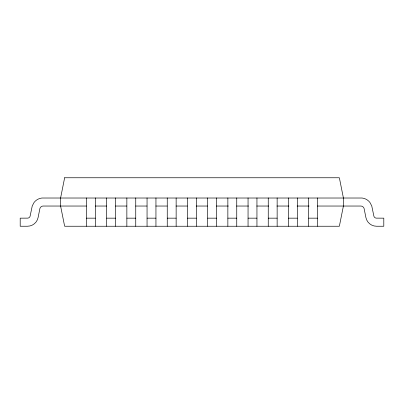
<?xml version="1.0" encoding="UTF-8"?>
<svg xmlns="http://www.w3.org/2000/svg" width="404" height="404" viewBox="0 0 404 404"><rect width="100%" height="100%" fill="white"/><g stroke="black" fill="none" stroke-linecap="round" stroke-linejoin="round"><path stroke-width="0.61" d="M86.456 206.04L43.228 206.04A3.449 3.449 0 0 0 40.491 207.388L40.269 207.712A3.449 3.449 0 0 0 39.845 208.812L38.102 217.524A10.842 10.842 0 0 1 27.472 226.24L20.2 226.24L20.2 218.16L27.785 218.13A2.747 2.747 0 0 0 30.088 216.241L32.244 205.949L34.077 202.454A11.544 11.544 0 0 1 41.91 198.021L362.09 198.021A11.544 11.544 0 0 1 369.923 202.454L371.756 205.949L373.912 216.241A2.747 2.747 0 0 0 376.215 218.13L383.8 218.16L383.8 226.24L376.528 226.24A10.842 10.842 0 0 1 365.898 217.524L364.156 208.812A3.449 3.449 0 0 0 363.731 207.712L363.509 207.388A3.449 3.449 0 0 0 360.772 206.04L317.286 206.04M95.288 206.04L106.641 206.04M115.468 206.04L126.821 206.04M135.653 206.04L147.006 206.04M155.833 206.04L167.185 206.04M176.013 206.04L187.365 206.04M196.198 206.04L207.55 206.04M216.377 206.04L228.361 206.04M236.557 206.04L248.541 206.04M256.742 206.04L268.726 206.04M276.922 206.04L288.905 206.04M297.107 206.04L309.085 206.04M86.456 218.16L95.344 218.16M106.656 218.16L115.544 218.16M126.856 218.16L135.744 218.16M147.056 218.16L155.944 218.16M167.256 218.16L176.144 218.16M187.456 218.16L196.344 218.16M207.656 218.16L216.544 218.16M227.856 218.16L236.744 218.16M248.056 218.16L256.944 218.16M268.256 218.16L277.144 218.16M288.456 218.16L297.344 218.16M308.656 218.16L317.544 218.16M317.544 197.96L317.544 226.24M308.656 197.96L308.656 226.24M297.344 197.96L297.344 226.24M288.456 197.96L288.456 226.24M277.144 197.96L277.144 226.24M268.256 197.96L268.256 226.24M256.944 197.96L256.944 226.24M248.056 197.96L248.056 226.24M236.744 197.96L236.744 226.24M227.856 197.96L227.856 226.24M216.544 197.96L216.544 226.24M207.656 197.96L207.656 226.24M196.344 197.96L196.344 226.24M187.456 197.96L187.456 226.24M176.144 197.96L176.144 226.24M167.256 197.96L167.256 226.24M155.944 197.96L155.944 226.24M147.056 197.96L147.056 226.24M135.744 197.96L135.744 226.24M126.856 197.96L126.856 226.24M115.544 197.96L115.544 226.24M106.656 197.96L106.656 226.24M95.344 197.96L95.344 226.24M86.456 197.96L86.456 226.24M64.64 177.76L60.6 197.96L60.6 206.04L64.64 226.24L339.36 226.24L343.4 206.04L343.4 197.96L339.36 177.76L64.64 177.76"/></g></svg>
